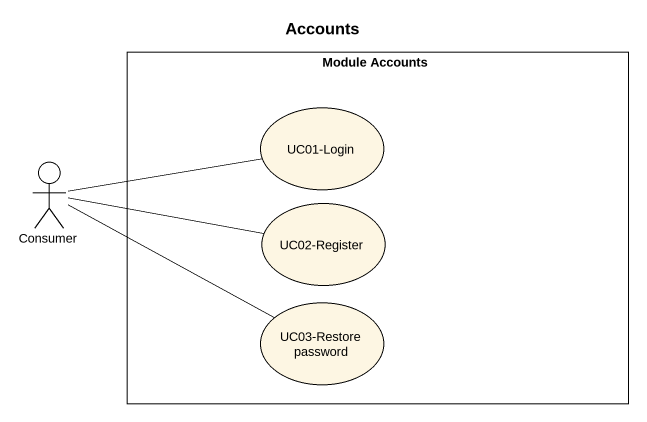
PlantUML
@startuml
title Accounts
rectangle "Module Accounts" as Module_Accounts {
  usecase "UC01-Login" as UC01_Login
  usecase "UC02-Register" as UC02_Register
  usecase "UC03-Restore password" as UC03_Restore_password
}
actor Consumer
Consumer -right- UC01_Login
Consumer -right- UC02_Register
Consumer -right- UC03_Restore_password
@enduml
